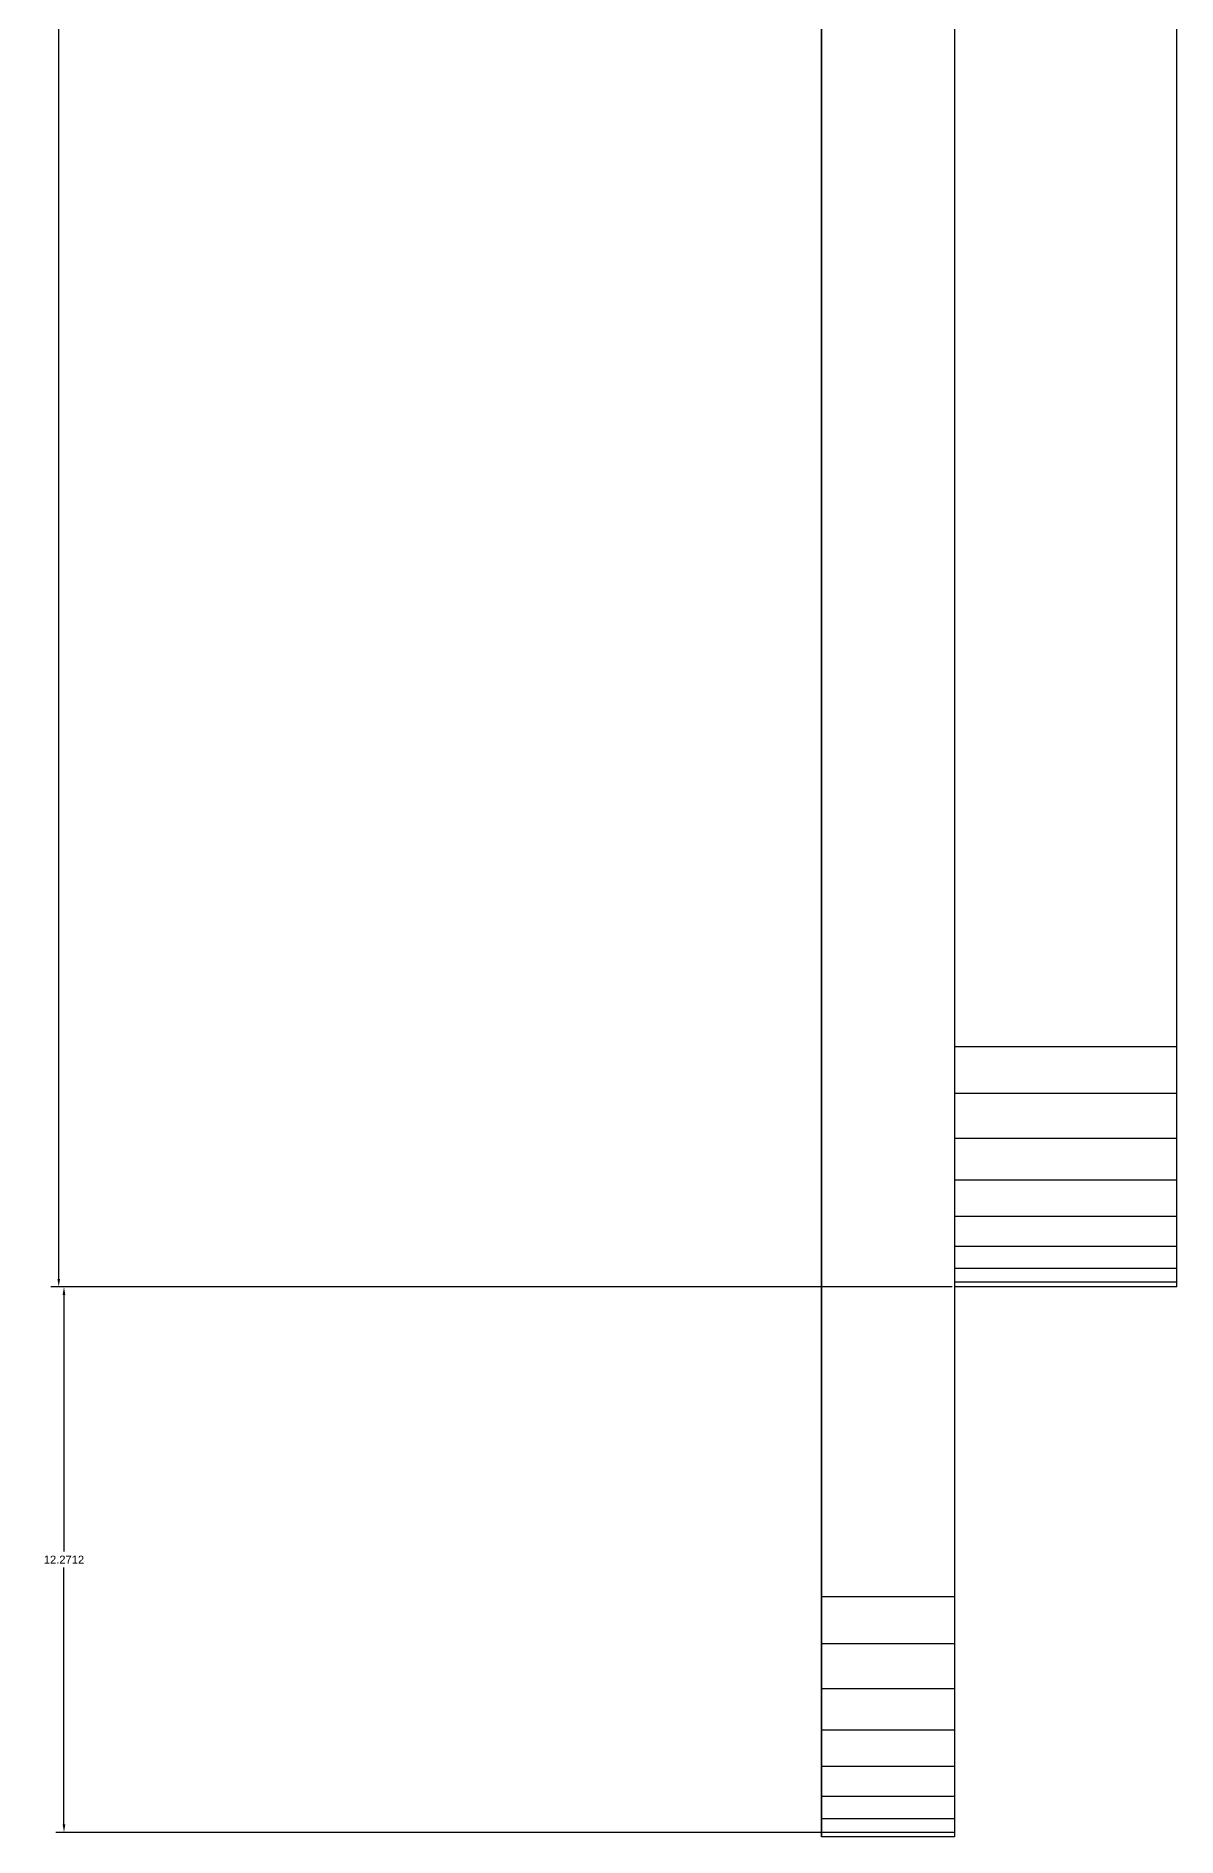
# Model space of a CAD drawing. Extents: x -26 to 0, y -12 to 160.
# Drawn here: x -25.67 to 0, y -12.38 to 28.14 of the extents above; entities that cross this region are included whole.
import ezdxf

# ---------------------------------------------------------------- set-up
doc = ezdxf.new("R2010")
doc.units = 0
doc.header["$MEASUREMENT"] = 0
doc.layers.get('0').update_dxf_attribs({"linetype": 'CONTINUOUS'})
doc.layers.get('Defpoints').update_dxf_attribs({"linetype": 'CONTINUOUS'})
doc.styles.get("Standard").update_dxf_attribs({"font": 'arial.ttf'})
doc.dimstyles.get("Standard").update_dxf_attribs({"dimtxt": 0.18, "dimasz": 0.18, "dimexe": 0.18, "dimexo": 0.0625, "dimgap": 0.09, "dimtad": 0, "dimtih": 1, "dimtoh": 1, "dimdec": 4, "dimzin": 0, "dimdsep": 46, "dimtxsty": 'STANDARD', "dimcen": 0.09, "dimadec": 0, "dimazin": 0, "dimtfac": 1, "dimtdec": 4, "dimtofl": 0, "dimtmove": 0, "dimatfit": 3, "dimfxl": 1, "dimtolj": 1, "dimtzin": 0, "dimarcsym": 0})

# ---------------------------------------------------------------- blocks, each defined once
blk = doc.blocks.new('DIFFERENCE001')
at = {"color": 0}
for p, q in [((-8, -6.975), (-8, 142.975)), ((-5, -6.975), (-5, 142.975)), ((-8, 130.6), (-8, 5.4)), ((0, 5.4), (0, 130.6)), ((-8, 24.956), (-8, 25)), ((-8, 24.956), (-8, 25)), ((-8, 25), (-8, 25)), ((-8, 25), (-8, 25)), ((-8, 24.827), (-8, 24.956)), ((-8, 24.827), (-8, 24.956)), ((-8, 24.956), (-8, 24.956)), ((-8, 24.956), (-8, 24.956)), ((-8, 24.618), (-8, 24.827)), ((-8, 24.618), (-8, 24.827)), ((-8, 24.827), (-8, 24.827)), ((-8, 24.827), (-8, 24.827)), ((-8, 24.338), (-8, 24.618)), ((-8, 24.338), (-8, 24.618)), ((-8, 24.618), (-8, 24.618)), ((-8, 24.618), (-8, 24.618)), ((-8, 24), (-8, 24.338)), ((-8, 24), (-8, 24.338)), ((-8, 24.338), (-8, 24.338)), ((-8, 24.338), (-8, 24.338)), ((-8, 23.618), (-8, 24)), ((-8, 23.618), (-8, 24)), ((-8, 24), (-8, 24)), ((-8, 24), (-8, 24)), ((-8, 23.209), (-8, 23.618)), ((-8, 23.209), (-8, 23.618)), ((-8, 23.618), (-8, 23.618)), ((-8, 23.618), (-8, 23.618)), ((-8, 22.791), (-8, 23.209)), ((-8, 22.791), (-8, 23.209)), ((-8, 23.209), (-8, 23.209)), ((-8, 23.209), (-8, 23.209)), ((-8, 22.382), (-8, 22.791)), ((-8, 22.382), (-8, 22.791)), ((-8, 22.791), (-8, 22.791)), ((-8, 22.791), (-8, 22.791)), ((-8, 22), (-8, 22.382)), ((-8, 22), (-8, 22.382)), ((-8, 22.382), (-8, 22.382)), ((-8, 22.382), (-8, 22.382)), ((-8, 21.662), (-8, 22)), ((-8, 21.662), (-8, 22)), ((-8, 22), (-8, 22)), ((-8, 22), (-8, 22)), ((-8, 21.382), (-8, 21.662)), ((-8, 21.382), (-8, 21.662)), ((-8, 21.662), (-8, 21.662)), ((-8, 21.662), (-8, 21.662)), ((-8, 21.173), (-8, 21.382)), ((-8, 21.173), (-8, 21.382)), ((-8, 21.382), (-8, 21.382)), ((-8, 21.382), (-8, 21.382)), ((-8, 21.044), (-8, 21.173)), ((-8, 21.044), (-8, 21.173)), ((-8, 21.173), (-8, 21.173)), ((-8, 21.173), (-8, 21.173)), ((-8, 21), (-8, 21.044)), ((-8, 21), (-8, 21.044)), ((-8, 21.044), (-8, 21.044)), ((-8, 21.044), (-8, 21.044)), ((-8, 21), (-8, 21)), ((-8, 21), (-8, 21)), ((-8, 16.956), (-8, 17)), ((-8, 16.956), (-8, 17)), ((-8, 17), (-8, 17)), ((-8, 17), (-8, 17)), ((-8, 16.827), (-8, 16.956)), ((-8, 16.827), (-8, 16.956)), ((-8, 16.956), (-8, 16.956)), ((-8, 16.956), (-8, 16.956)), ((-8, 16.618), (-8, 16.827)), ((-8, 16.618), (-8, 16.827)), ((-8, 16.827), (-8, 16.827)), ((-8, 16.827), (-8, 16.827)), ((-8, 16.338), (-8, 16.618)), ((-8, 16.338), (-8, 16.618)), ((-8, 16.618), (-8, 16.618)), ((-8, 16.618), (-8, 16.618)), ((-8, 16), (-8, 16.338)), ((-8, 16), (-8, 16.338)), ((-8, 16.338), (-8, 16.338)), ((-8, 16.338), (-8, 16.338)), ((-8, 15.618), (-8, 16)), ((-8, 15.618), (-8, 16)), ((-8, 16), (-8, 16)), ((-8, 16), (-8, 16)), ((-8, 15.209), (-8, 15.618)), ((-8, 15.209), (-8, 15.618)), ((-8, 15.618), (-8, 15.618)), ((-8, 15.618), (-8, 15.618)), ((-8, 14.791), (-8, 15.209)), ((-8, 14.791), (-8, 15.209)), ((-8, 15.209), (-8, 15.209)), ((-8, 15.209), (-8, 15.209)), ((-8, 14.382), (-8, 14.791)), ((-8, 14.382), (-8, 14.791)), ((-8, 14.791), (-8, 14.791)), ((-8, 14.791), (-8, 14.791)), ((-8, 14), (-8, 14.382)), ((-8, 14), (-8, 14.382)), ((-8, 14.382), (-8, 14.382)), ((-8, 14.382), (-8, 14.382)), ((-8, 13.662), (-8, 14)), ((-8, 13.662), (-8, 14)), ((-8, 14), (-8, 14)), ((-8, 14), (-8, 14)), ((-8, 13.382), (-8, 13.662)), ((-8, 13.382), (-8, 13.662)), ((-8, 13.662), (-8, 13.662)), ((-8, 13.662), (-8, 13.662)), ((-8, 13.173), (-8, 13.382)), ((-8, 13.173), (-8, 13.382)), ((-8, 13.382), (-8, 13.382)), ((-8, 13.382), (-8, 13.382)), ((-8, 13.044), (-8, 13.173)), ((-8, 13.044), (-8, 13.173)), ((-8, 13.173), (-8, 13.173)), ((-8, 13.173), (-8, 13.173)), ((-8, 13), (-8, 13.044)), ((-8, 13), (-8, 13.044)), ((-8, 13.044), (-8, 13.044)), ((-8, 13.044), (-8, 13.044)), ((-8, 13), (-8, 13)), ((-8, 13), (-8, 13)), ((-8, 8.956), (-8, 9)), ((-8, 8.956), (-8, 9)), ((-8, 9), (-8, 9)), ((-8, 9), (-8, 9)), ((-8, 8.827), (-8, 8.956)), ((-8, 8.827), (-8, 8.956)), ((-8, 8.956), (-8, 8.956)), ((-8, 8.956), (-8, 8.956)), ((-8, 8.618), (-8, 8.827)), ((-8, 8.73), (-8, 8.827)), ((-8, 8.827), (-8, 8.827)), ((-8, 8.827), (-8, 8.827)), ((-8, 8.73), (-8, 8.618)), ((-8, 8.338), (-8, 8.618)), ((-8, 8.618), (-8, 8.618)), ((-8, 8.618), (-8, 8.618)), ((-8, 8.618), (-8, 8.338)), ((-8, 8), (-8, 8.338)), ((-8, 8.338), (-8, 8.338)), ((-8, 8.338), (-8, 8)), ((-8, 8.338), (-8, 8.338)), ((-8, 7.618), (-8, 8)), ((-8, 8), (-8, 8)), ((-8, 8), (-8, 7.618)), ((-8, 8), (-8, 8)), ((-8, 7.209), (-8, 7.618)), ((-8, 7.618), (-8, 7.618)), ((-8, 7.618), (-8, 7.209)), ((-8, 7.618), (-8, 7.618)), ((-8, 6.791), (-8, 7.209)), ((-8, 7.209), (-8, 7.209)), ((-8, 7.209), (-8, 6.791)), ((-8, 7.209), (-8, 7.209)), ((-8, 6.382), (-8, 6.791)), ((-8, 6.791), (-8, 6.791)), ((-8, 6.791), (-8, 6.382)), ((-8, 6.791), (-8, 6.791)), ((-8, 6), (-8, 6.382)), ((-8, 6.382), (-8, 6.382)), ((-8, 6.382), (-8, 6)), ((-8, 6.382), (-8, 6.382)), ((-8, 5.662), (-8, 6)), ((-8, 6), (-8, 6)), ((-8, 6), (-8, 5.662)), ((-8, 6), (-8, 6)), ((-8, 5.4), (-8, 5.662)), ((-8, 5.662), (-8, 5.662)), ((-8, 5.662), (-8, 5.4)), ((-8, 5.662), (-8, 5.662)), ((-8, 5.4), (-8, 0)), ((-8, 5.382), (-8, 5.4)), ((-8, 5.382), (-8, 5.4)), ((-8, 5.173), (-8, 5.382)), ((-8, 5.382), (-8, 5.382)), ((-8, 5.173), (-8, 5.382)), ((-8, 5.382), (-8, 5.382)), ((0, 5.4), (-5, 5.4)), ((0, 4.347), (0, 5.4)), ((-8, 5.044), (-8, 5.173)), ((-8, 5.173), (-8, 5.173)), ((-8, 5.044), (-8, 5.173)), ((-8, 5.173), (-8, 5.173)), ((-8, 5.017), (-8, 5.044)), ((-8, 5.044), (-8, 5.044)), ((-8, 5), (-8, 5.044)), ((-8, 5.044), (-8, 5.044)), ((-8, 5), (-8, 5.017)), ((-8, 5), (-8, 5)), ((-8, 5), (-8, 5)), ((0, 4.347), (-5, 4.347)), ((0, 3.334), (0, 4.347)), ((0, 3.334), (-5, 3.334)), ((0, 2.4), (0, 3.334)), ((0, 2.4), (-5, 2.4)), ((0, 1.582), (0, 2.4)), ((0, 1.582), (-5, 1.582)), ((0, 0.91), (0, 1.582)), ((0, 0.91), (-5, 0.91)), ((0, 0.411), (0, 0.91)), ((0, 0.411), (-5, 0.411)), ((0, 0.104), (0, 0.411)), ((-8, 0), (-8, -6.975)), ((0, 0.104), (-5, 0.104)), ((0, 0), (0, 0.104)), ((0, 0), (-5, 0)), ((-8, -6.975), (-8, -12.375)), ((-5, -6.975), (-8, -6.975)), ((-8, -8.028), (-8, -6.975)), ((-5, -8.028), (-5, -6.975)), ((-5, -8.028), (-8, -8.028)), ((-8, -9.041), (-8, -8.028)), ((-5, -9.041), (-5, -8.028)), ((-5, -9.041), (-8, -9.041)), ((-8, -9.975), (-8, -9.041)), ((-5, -9.975), (-5, -9.041)), ((-5, -9.975), (-8, -9.975)), ((-8, -10.793), (-8, -9.975)), ((-5, -10.793), (-5, -9.975)), ((-5, -10.793), (-8, -10.793)), ((-8, -11.465), (-8, -10.793)), ((-5, -11.465), (-5, -10.793)), ((-5, -11.465), (-8, -11.465)), ((-8, -11.964), (-8, -11.465)), ((-5, -11.964), (-5, -11.465)), ((-5, -11.964), (-8, -11.964)), ((-8, -12.271), (-8, -11.964)), ((-5, -12.271), (-5, -11.964)), ((-8, -12.375), (-8, -12.271)), ((-5, -12.271), (-8, -12.271)), ((-8, -12.375), (-8, -12.375)), ((-5, -12.375), (-8, -12.375)), ((-5, -12.375), (-5, -12.271))]:
    blk.add_line(p, q, dxfattribs=at)
blk = doc.blocks.new('*D11')
at = {"color": 0, "linetype": 'Continuous', "lineweight": -2, "transparency": 16777216}
for p, q in [((-5.062, 136), (-25.341, 136)), ((-25.161, 135.82), (-25.161, 68.182)), ((-25.161, 0.18), (-25.161, 67.818)), ((-5.062, 0), (-25.341, 0))]:
    blk.add_line(p, q, dxfattribs=at)
at = {"color": 0, "linetype": 'Continuous', "transparency": 16777216}
for points in [[(-25.191, 135.82), (-25.131, 135.82), (-25.161, 136)], [(-25.191, 0.18), (-25.131, 0.18), (-25.161, 0)]]:
    blk.add_solid(points, dxfattribs=at)
at = {"layer": 'Defpoints', "color": 0, "linetype": 'Continuous', "transparency": 16777216}
for p in [(-5, 136), (-5, 0), (-25.161, 0)]:
    blk.add_point(p, dxfattribs=at)
at = {"color": 0, "linetype": 'Continuous', "transparency": 16777216, "insert": (-25.161, 68), "char_height": 0.18, "attachment_point": 5}
blk.add_mtext('\\A1;136.0000', dxfattribs=at)
blk = doc.blocks.new('*D12')
at = {"color": 0, "linetype": 'Continuous', "lineweight": -2, "transparency": 16777216}
for p, q in [((-5.062, 0), (-25.223, 0)), ((-25.043, -0.18), (-25.043, -5.955)), ((-25.043, -12.091), (-25.043, -6.316)), ((-5.062, -12.271), (-25.223, -12.271))]:
    blk.add_line(p, q, dxfattribs=at)
at = {"color": 0, "linetype": 'Continuous', "transparency": 16777216}
for points in [[(-25.073, -0.18), (-25.013, -0.18), (-25.043, 0)], [(-25.073, -12.091), (-25.013, -12.091), (-25.043, -12.271)]]:
    blk.add_solid(points, dxfattribs=at)
at = {"layer": 'Defpoints', "color": 0, "linetype": 'Continuous', "transparency": 16777216}
for p in [(-5, 0), (-25.043, -12.271), (-5, -12.271)]:
    blk.add_point(p, dxfattribs=at)
at = {"color": 0, "linetype": 'Continuous', "transparency": 16777216, "insert": (-25.043, -6.136), "char_height": 0.18, "attachment_point": 5}
blk.add_mtext('\\A1;12.2712', dxfattribs=at)

msp = doc.modelspace()

# ---------------------------------------------------------------- block references
at = {"color": 0}
msp.add_blockref('DIFFERENCE001', (0, 0), dxfattribs=at)

# ---------------------------------------------------------------- dimensions: what is measured, and where the dimension line sits
at = {"linetype": 'Continuous'}
dim = msp.add_linear_dim(base=(-25.1612, 0), p1=(-5, 136), p2=(-5, 0), angle=90, dimstyle='Standard', dxfattribs=at)
dim.commit()
dim.dimension.update_dxf_attribs({"geometry": '*D11', "text_midpoint": (-25.1612, 68)})
dim = msp.add_aligned_dim(p1=(-5, 0), p2=(-5, -12.27124), distance=-20.04265, dimstyle='Standard', dxfattribs=at)
dim.commit()
dim.dimension.update_dxf_attribs({"geometry": '*D12', "text_midpoint": (-25.04265, -6.13562)})

doc.saveas('drawing.dxf')
